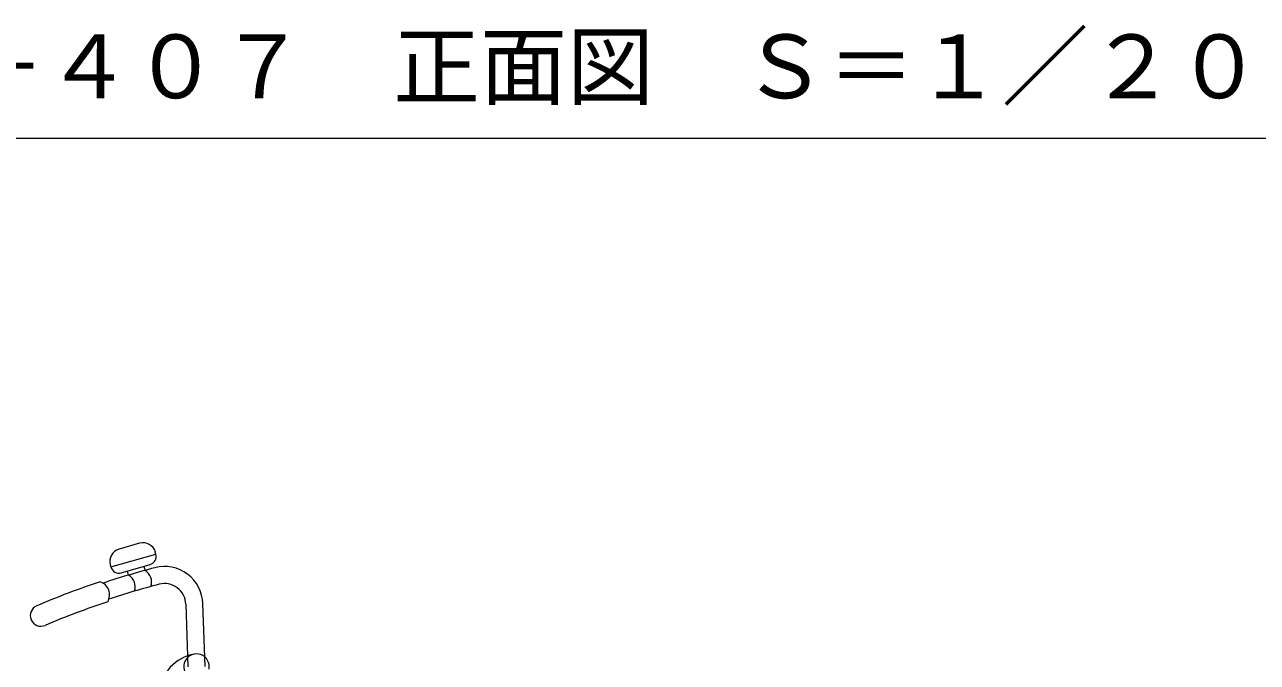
# Model space of a CAD drawing. Units: millimetres, scale not verified. Extents: x -5740 to 5740, y -4020 to 4020.
# Drawn here: x 2904 to 4351, y -1328 to -580 of the extents above; entities that cross this region are included whole.
import ezdxf
from ezdxf.enums import TextEntityAlignment as Align

# ---------------------------------------------------------------- set-up
doc = ezdxf.new("R2010")
doc.units = ezdxf.units.MM
doc.header["$LTSCALE"] = 10
doc.linetypes.add('DOUBLE_CHAIN2', pattern=[12.8, 9, -1, 0.6, -0.6, 0.6, -1])
for name, color, linetype, lineweight in [('0-0_0', 2, 'DOUBLE_CHAIN2', 18), ('0-5_2_5_DIM', 3, 'Continuous', 18), ('0-6_2_6_HATCH', 6, 'Continuous', 18)]:
    doc.layers.add(name, color=color, linetype=linetype, lineweight=lineweight)
doc.styles.add('ＭＳ ゴシック', font='')
doc.styles.get('ＭＳ ゴシック').set_extended_font_data('MS Gothic')

# ---------------------------------------------------------------- blocks, each defined once
blk = doc.blocks.new('j')
at = {"layer": '0-6_2_6_HATCH', "color": 2}
for p, q in [((14841.63, -180.8), (14817.63, -187.65)), ((14808.03, -208.59), (14860.93, -193.53)), ((14860.93, -193.53), (14860.23, -191.12)), ((14807.33, -206.18), (14808.03, -208.59)), ((14820.33, -215.47), (14854.03, -205.88)), ((14828.93, -218.16), (14827.53, -213.41)), ((14846.83, -207.94), (14848.13, -212.68)), ((14896.03, -252.29), (14898.53, -325.98)), ((14918.53, -325.3), (14916.03, -251.6))]:
    blk.add_line(p, q, dxfattribs=at)
for centre, radius, start, end in [((14821.73, -202.07), 15, 105.89438, 195.89436), ((14845.83, -195.23), 15, 15.89438, 105.89438), ((14851.23, -196.27), 10, 285.89307, 15.89308), ((15112.43, -1177.14), 1000, 104.63913, 108.27193), ((14817.63, -205.85), 10, 195.89308, 285.89307), ((14839.83, -226.42), 16, 341.42514, 58.73882), ((14871.03, -253.14), 45, 1.95833, 104.6387), ((15112.43, -1177.14), 1002.5, 108.425, 112.97069), ((14790.53, -241.29), 16, 329.54248, 71.8243), ((15112.43, -1177.14), 980, 104.63911, 108.23221), ((14820.63, -231.89), 16, 341.55518, 58.73882), ((14871.03, -253.14), 25, 1.95869, 104.63907), ((14726.03, -265.64), 12.5, 112.97061, 292.97058), ((15112.43, -1177.14), 977.5, 108.3672, 112.97069), ((14914.63, -360.12), 50, 99.91873, 174.86292), ((14908.53, -325.64), 15, 348.24454, 235.35915)]:
    blk.add_arc(centre, radius, start, end, dxfattribs=at)

msp = doc.modelspace()

# ---------------------------------------------------------------- linework, layer by layer
at = {"layer": '0-5_2_5_DIM'}
msp.add_line((4698.73, -713.31), (2418.73, -713.31), dxfattribs=at)

# ---------------------------------------------------------------- block references
at = {"layer": '0-0_0'}
msp.add_blockref('j', (-11802.43, -1007.17), dxfattribs=at)

# ---------------------------------------------------------------- texts
at = {"layer": '0-5_2_5_DIM', "color": 7, "style": 'ＭＳ ゴシック'}
msp.add_text('ＣＲＳＢ－４０７\u3000正面図\u3000Ｓ＝１／２０', height=74.78, dxfattribs=at).set_placement((2418.73, -688.31), align=Align.BOTTOM_LEFT)

doc.saveas('drawing.dxf')
